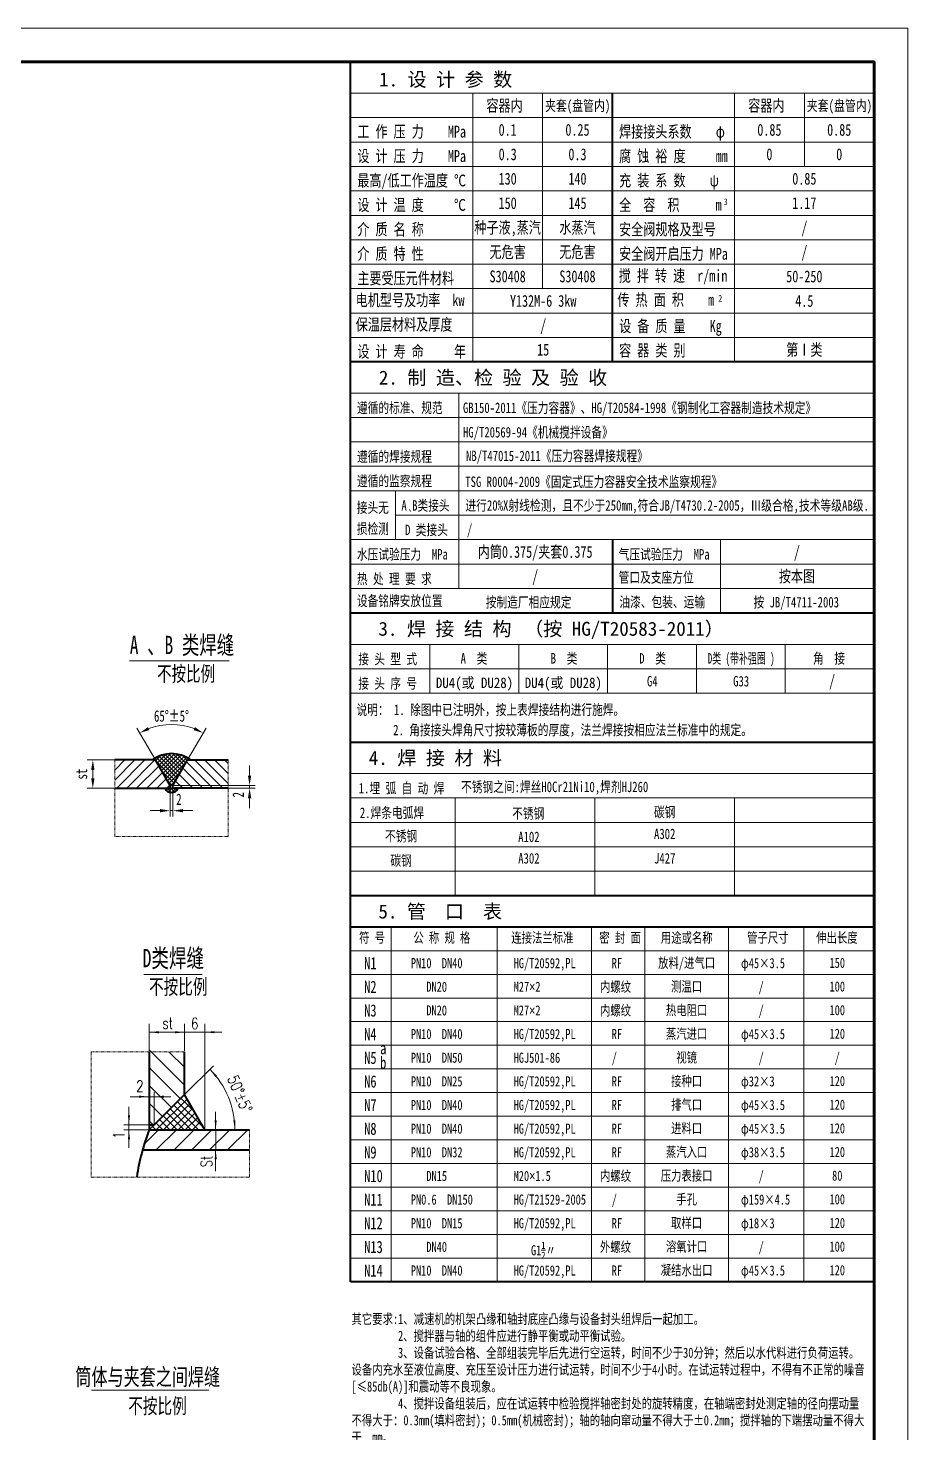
# Model space of a CAD drawing. Extents: x -4398 to 3578, y -1551 to 9604.
# Drawn here: x -1063 to 1542, y 5445 to 9604 of the extents above; entities that cross this region are included whole.
import ezdxf
from ezdxf.enums import TextEntityAlignment as Align

# ---------------------------------------------------------------- set-up
doc = ezdxf.new("R2010")
doc.units = 0
doc.header["$LTSCALE"] = 10
doc.header["$PDMODE"] = 1
doc.linetypes.add('JXX-S', pattern=[1.7, 0.9, -0.2, 0.1, -0.2, 0.1, -0.2])
doc.layers.get('Defpoints').update_dxf_attribs({"linetype": 'CONTINUOUS'})
for name, color, linetype, lineweight in [('A 粗实线', 1, 'CONTINUOUS', 40), ('B 细实线', 7, 'CONTINUOUS', 18), ('C 文 字', 2, 'CONTINUOUS', 20), ('H 短双点线', 3, 'JXX-S', 18)]:
    doc.layers.add(name, color=color, linetype=linetype, lineweight=lineweight)
doc.styles.add('HZ', font='txt', dxfattribs={"width": 0.75, "bigfont": 'hztxt'})
doc.styles.add('HZTXT', font='SIMFANG.TTF', dxfattribs={"width": 0.75})
doc.styles.add('TXT', font='txt', dxfattribs={"width": 0.7})

msp = doc.modelspace()

# ---------------------------------------------------------------- linework, layer by layer
at = {"layer": 'A 粗实线'}
for p, q in [((-108.1, 5892.3), (-108.1, 9503.6)), ((666.9, 8615.3), (666.9, 9410.6)), ((1441.9, 8615.3), (-108.1, 8615.3)), ((666.9, 8089.3), (666.9, 7872.3)), ((-108.1, 7872.3), (1441.9, 7872.3)), ((-108.1, 7490), (1441.9, 7490)), ((-686.1, 7437), (-806, 7437)), ((-642.6, 7361.6), (-686.1, 7437)), ((-634.2, 7361.6), (-590.7, 7437)), ((-590.7, 7437), (-470.9, 7437)), ((-642.6, 7353.2), (-642.6, 7361.6)), ((-634.2, 7353.2), (-634.2, 7361.6)), ((-806, 7353.2), (-642.6, 7353.2)), ((-470.9, 7353.2), (-634.2, 7353.2)), ((-108.1, 7035.3), (1441.9, 7035.3)), ((1441.9, 6942.3), (-108.1, 6942.3)), ((-704.1, 6573.4), (-704.1, 6342.2)), ((-599.8, 6446.4), (-599.8, 6573.4)), ((-689.2, 6357), (-599.8, 6446.4)), ((-539.6, 6342.3), (-599.8, 6446.4)), ((-704.1, 6357), (-689.2, 6357)), ((-704.1, 6342.2), (-407.5, 6342.4)), ((-724, 6282.5), (-407.5, 6282.5)), ((1441.9, 5892.3), (-108.1, 5892.3))]:
    msp.add_line(p, q, dxfattribs=at)
at = {"layer": 'A 粗实线', "color": 5, "lineweight": 60}
msp.add_lwpolyline([(1441.9, 1293.6), (1441.9, 9503.6), (-4148.1, 9503.6), (-4148.1, 1293.6)], close=True, dxfattribs=at)
at = {"layer": 'A 粗实线'}
for centre, radius, start, end in [((-638.4, 7362.2), 93.5, 53.1301, 126.8699), ((-638.4, 7362.9), 22.4, 205.6959, 334.3041), ((-72, 6098.6), 677.4, 158.929, 171.1911)]:
    msp.add_arc(centre, radius, start, end, dxfattribs=at)
at = {"layer": 'B 细实线'}
for p, q in [((-108.1, 9410.6), (1441.9, 9410.6)), ((253.6, 9409.8), (253.6, 8615.3)), ((460.3, 9410.6), (460.3, 8832.3)), ((1028.6, 8615.3), (1028.6, 9410.6)), ((1235.3, 9410.6), (1235.3, 9194)), ((-108.1, 9338.6), (1441.9, 9338.6)), ((-108.1, 9266.3), (1441.9, 9266.3)), ((-108.1, 9194), (1441.9, 9194)), ((-108.1, 9121.6), (1441.9, 9121.6)), ((-108.1, 9049.3), (1441.9, 9049.3)), ((-108.1, 8977), (1441.9, 8977)), ((-108.1, 8904.6), (1441.9, 8904.6)), ((-108.1, 8832.3), (1441.9, 8832.3)), ((1441.9, 8760), (-108.1, 8760)), ((1441.9, 8687.6), (-108.1, 8687.6)), ((-108.1, 8523), (1441.9, 8523)), ((212.3, 7944.3), (212.3, 8523)), ((-108.1, 8450.6), (1441.9, 8450.6)), ((-108.1, 8378.6), (1441.9, 8378.6)), ((-108.1, 8306.3), (1441.9, 8306.3)), ((-108.1, 8234), (1441.9, 8234)), ((25.1, 8234), (25.1, 8089.3)), ((25.1, 8161.6), (1441.9, 8161.6)), ((66.7, 8178), (69.6, 8172.9)), ((-108.1, 8089.3), (1441.9, 8089.3)), ((987.3, 7872.3), (987.3, 8089.3)), ((-108.1, 8017), (1441.9, 8017)), ((-108.1, 7944.6), (1441.9, 7944.6)), ((-108.1, 7779.3), (1441.9, 7779.3)), ((126.6, 7779.3), (126.6, 7634.6)), ((389.6, 7634.6), (389.6, 7779.3)), ((652.6, 7779.3), (652.6, 7634.6)), ((915.7, 7634.6), (915.7, 7779.3)), ((1178.7, 7779.3), (1178.7, 7634.6)), ((-762.8, 7730.3), (-467.6, 7730.3)), ((-108.1, 7707), (1441.9, 7707)), ((-108.1, 7634.6), (1441.9, 7634.6)), ((-686.1, 7437), (-740.8, 7531.6)), ((-590.7, 7437), (-536.1, 7531.6)), ((-672.4, 7447.8), (-685.1, 7435.1)), ((-680.7, 7427.6), (-655.7, 7452.6)), ((-641.3, 7455.2), (-676.4, 7420.1)), ((-617.6, 7390.5), (-674, 7447)), ((-672, 7412.6), (-630.4, 7454.2)), ((-620.3, 7452.4), (-667.7, 7405.1)), ((-666, 7450.8), (-613.2, 7398)), ((-663.4, 7397.5), (-610.3, 7450.6)), ((-602.3, 7446.7), (-659, 7390)), ((-608.9, 7405.5), (-655.9, 7452.6)), ((-645.9, 7454.3), (-604.5, 7413)), ((-600.2, 7420.5), (-634.7, 7455)), ((-620.3, 7452.4), (-595.9, 7428)), ((-591.5, 7435.5), (-603.1, 7447.1)), ((-806, 7437), (-888.1, 7437)), ((-871.3, 7382.6), (-871.3, 7407.6)), ((-776.2, 7437), (-806, 7407.2)), ((-806, 7377.5), (-746.5, 7437)), ((-716.9, 7437), (-800.7, 7353.2)), ((-771.1, 7353.2), (-687.3, 7437)), ((-675.7, 7418.9), (-741.5, 7353.2)), ((-687.7, 7437), (-690, 7439.2)), ((-626.2, 7375.5), (-684, 7433.2)), ((-682, 7443.1), (-621.9, 7383)), ((-667.8, 7405.2), (-630.6, 7367.9)), ((-654.7, 7382.5), (-594.4, 7442.9)), ((-593.8, 7431.5), (-650.4, 7375)), ((-646, 7367.5), (-610, 7403.5)), ((-605, 7412.3), (-545.9, 7353.2)), ((-516.3, 7353.2), (-594.1, 7431)), ((-586.4, 7439), (-588.4, 7437)), ((-570.5, 7437), (-486.7, 7353.2)), ((-470.9, 7367), (-540.9, 7437)), ((-511.2, 7437), (-470.9, 7396.6)), ((-470.9, 7426.2), (-481.6, 7437)), ((-407.2, 7391), (-407.2, 7420.4)), ((-711.8, 7353.2), (-664.9, 7400.2)), ((-654, 7381.4), (-682.2, 7353.2)), ((-652.6, 7353.2), (-643.2, 7362.6)), ((-634.2, 7359.8), (-651.6, 7377.1)), ((-626.2, 7375.5), (-642.6, 7359.1)), ((-634.2, 7361.6), (-597.5, 7361.6)), ((-626.7, 7374.7), (-605.2, 7353.2)), ((-575.6, 7353.2), (-615.8, 7393.5)), ((-597.5, 7361.6), (-390.4, 7361.6)), ((-407.2, 7361.6), (-407.2, 7353.2)), ((-108.1, 7397), (1441.9, 7397)), ((-806, 7353.2), (-888.1, 7353.2)), ((-648.3, 7353.2), (-654.4, 7347.2)), ((-638.8, 7340.5), (-651.5, 7353.2)), ((-647.3, 7342.3), (-634.2, 7355.4)), ((-642.6, 7356.1), (-629.1, 7342.6)), ((-642.6, 7353.2), (-642.6, 7270.1)), ((-624.6, 7353.2), (-637.3, 7340.5)), ((-634.2, 7353.2), (-634.2, 7270.1)), ((-622.1, 7347.5), (-627.8, 7353.2)), ((-470.9, 7353.2), (-390.4, 7353.2)), ((-407.2, 7323.8), (-407.2, 7294.4)), ((-108.1, 7324.6), (1441.9, 7324.6)), ((201.9, 7035.3), (201.9, 7324.6)), ((615.3, 7035.3), (615.3, 7324.6)), ((1028.6, 7035.3), (1028.6, 7324.6)), ((-672, 7286.9), (-701.4, 7286.9)), ((-642.6, 7286.9), (-634.2, 7286.9)), ((-604.8, 7286.9), (-575.4, 7286.9)), ((-108.1, 7252.3), (1441.9, 7252.3)), ((1441.9, 7180), (-108.1, 7180)), ((-108.1, 7107.6), (1441.9, 7107.6)), ((11.9, 6942.3), (11.9, 5892.3)), ((326, 6942.3), (326, 5892.3)), ((605.3, 6942.3), (605.3, 5892.3)), ((763.3, 6942.3), (763.3, 5892.3)), ((1010.6, 6942.3), (1010.6, 5892.3)), ((1234, 6942.3), (1234, 5892.3)), ((1441.9, 6872.3), (-108.1, 6872.3)), ((-720.1, 6801.9), (-547.6, 6801.9)), ((1441.9, 6802.3), (-108.1, 6802.3)), ((1441.9, 6732.3), (-108.1, 6732.3)), ((-704.1, 6575.9), (-704.1, 6656.3)), ((-599.8, 6575.9), (-599.8, 6656.3)), ((-539.6, 6342.3), (-539.6, 6656.3)), ((1441.9, 6662.3), (-108.1, 6662.3)), ((-704.1, 6630.9), (-599.8, 6630.9)), ((-599.8, 6631.1), (-539.6, 6631.1)), ((-539.6, 6631.1), (-489.6, 6631.1)), ((-684.4, 6559.1), (-704.1, 6578.9)), ((-599.8, 6474.6), (-698.6, 6573.4)), ((-645.9, 6573.4), (-599.8, 6527.3)), ((1441.9, 6592.3), (-108.1, 6592.3)), ((-514.4, 6531.6), (-599.8, 6446.4)), ((-704.1, 6526.2), (-612, 6434.2)), ((1441.9, 6522.3), (-108.1, 6522.3)), ((-638.4, 6407.8), (-704.1, 6473.5)), ((-689.2, 6357), (-689.2, 6453.8)), ((1441.9, 6452.3), (-108.1, 6452.3)), ((-764.3, 6356.9), (-764.3, 6410)), ((-706.2, 6440.2), (-760.3, 6440.2)), ((-733.9, 6440.2), (-704.1, 6440.2)), ((-704.1, 6440.2), (-689.2, 6440.2)), ((-704.1, 6420.9), (-664.7, 6381.5)), ((-689.2, 6440.2), (-640.4, 6440.2)), ((-592.2, 6433.2), (-683.4, 6342.1)), ((-660.8, 6342.6), (-584.1, 6419.3)), ((-576.2, 6405.6), (-639.7, 6342.1)), ((-558.7, 6342.1), (-631.4, 6414.8)), ((-620.9, 6425.3), (-542.1, 6346.6)), ((-571, 6396.5), (-610.3, 6435.9)), ((-692.9, 6357), (-704.1, 6368.2)), ((-643, 6342.1), (-673.5, 6372.7)), ((-663, 6383.2), (-621.9, 6342.1)), ((-600.8, 6342.1), (-652.5, 6393.7)), ((-641.9, 6404.3), (-579.8, 6342.1)), ((-618.6, 6342.1), (-568.5, 6392.2)), ((-560.8, 6378.9), (-597.6, 6342.1)), ((-576.5, 6342.1), (-553.1, 6365.5)), ((-507.6, 6342.1), (-507.6, 6394.9)), ((1441.9, 6382.3), (-108.1, 6382.3)), ((-704.1, 6357), (-779.2, 6357)), ((-706.1, 6342.1), (-779.2, 6342.1)), ((-764.3, 6357), (-764.3, 6342.1)), ((-764.3, 6342.1), (-764.3, 6288.9)), ((-718.8, 6299.8), (-676.5, 6342.1)), ((-690.1, 6356), (-704.1, 6342.1)), ((-685.1, 6342.1), (-700, 6357)), ((-684.1, 6362.1), (-664.1, 6342.1)), ((-623.8, 6342.1), (-683.4, 6282.5)), ((-630.7, 6282.5), (-571.1, 6342.1)), ((-518.5, 6342.1), (-578.1, 6282.5)), ((-525.4, 6282.5), (-465.6, 6342.3)), ((-507.5, 6342.1), (-507.5, 6282.5)), ((-412.8, 6342.4), (-472.7, 6282.5)), ((-507.6, 6282.6), (-507.6, 6219.2)), ((1441.9, 6312.3), (-108.1, 6312.3)), ((1441.9, 6242.3), (-108.1, 6242.3)), ((1441.9, 6172.3), (-108.1, 6172.3)), ((1441.9, 6102.3), (-108.1, 6102.3)), ((1441.9, 6032.3), (-108.1, 6032.3)), ((1441.9, 5962.3), (-108.1, 5962.3)), ((-874.9, 5571.2), (-528.2, 5571.2))]:
    msp.add_line(p, q, dxfattribs=at)
msp.add_lwpolyline([(1541.9, 1193.6), (1541.9, 9603.6), (-4398.1, 9603.6), (-4398.1, 1193.6)], close=True, dxfattribs=at)
for points in [[(-704.1, 6630.9, 0, 6.29, 0), (-675.8, 6630.9, 6.29, 6.29, 0)], [(-599.8, 6630.9, 0, 6.29, 0), (-628.1, 6630.9, 6.29, 6.29, 0)], [(-539.6, 6631.1, 0, 6.29, 0), (-511.3, 6631.1, 6.29, 6.29, 0)], [(-524.9, 6521.1, 0, 6.29, 0), (-506, 6500.1, 6.29, 6.29, 0)], [(-706.2, 6440.2, 0, 6.29, 0), (-734.5, 6440.2, 6.29, 6.29, 0)], [(-689.2, 6440.2, 0, 6.29, 0), (-660.9, 6440.2, 6.29, 6.29, 0)], [(-764.3, 6357, 0, 6.29, 0), (-764.3, 6385.3, 6.29, 6.29, 0)], [(-507.6, 6342.1, 0, 6.29, 0), (-507.6, 6370.4, 6.29, 6.29, 0)], [(-450.8, 6342.1, 0, 6.29, 0), (-452.1, 6370.4, 6.29, 6.29, 0)], [(-764.3, 6342.1, 0, 6.29, 0), (-764.3, 6313.8, 6.29, 6.29, 0)], [(-507.5, 6282.6, 0, 6.29, 0), (-507.5, 6254.3, 6.29, 6.29, 0)]]:
    msp.add_lwpolyline(points, format="xyseb", dxfattribs=at)
for centre, radius, start, end in [((-638.4, 7354.3), 187.9, 68.9733, 111.0267), ((-704.1, 6342.1), 253.3, 0, 45)]:
    msp.add_arc(centre, radius, start, end, dxfattribs=at)
for points in [[(-703.7, 7525.3), (-708, 7534.2), (-732.4, 7517.1)], [(-568.9, 7534.2), (-573.1, 7525.3), (-544.5, 7517.1)], [(-876.2, 7407.6), (-866.4, 7407.6), (-871.3, 7437)], [(-876.2, 7382.6), (-866.4, 7382.6), (-871.3, 7353.2)], [(-412.1, 7391), (-402.3, 7391), (-407.2, 7361.6)], [(-412.1, 7323.8), (-402.3, 7323.8), (-407.2, 7353.2)], [(-672, 7291.8), (-672, 7282), (-642.6, 7286.9)], [(-604.8, 7291.8), (-604.8, 7282), (-634.2, 7286.9)]]:
    msp.add_solid(points, dxfattribs=at)
at = {"layer": 'Defpoints'}
for p in [(-806, 7437), (-686.1, 7437), (-590.7, 7437), (-642.6, 7361.6), (-634.2, 7361.6), (-597.5, 7361.6), (-806, 7353.2), (-642.6, 7353.2), (-634.2, 7353.2), (-470.9, 7353.2)]:
    msp.add_point(p, dxfattribs=at)
at = {"layer": 'H 短双点线'}
for p, q in [((-806.2, 7210.7), (-806.2, 7437.6)), ((-470.9, 7437), (-470.9, 7210.7)), ((-470.9, 7210.7), (-806.2, 7210.7)), ((-599.8, 6573.4), (-876.5, 6573.4)), ((-876.5, 6573.4), (-876.5, 6202.3)), ((-407.5, 6202.3), (-407.5, 6342.4)), ((-876.5, 6202.3), (-407.5, 6202.3))]:
    msp.add_line(p, q, dxfattribs=at)

# ---------------------------------------------------------------- texts
at = {"layer": 'A 粗实线', "color": 2, "style": 'HZTXT', "width": 0.75}
for s, height, p in [('容器内', 35, (347.7, 9374.5)), ('夹套(盘管内)', 31.5, (564.3, 9374.1)), ('容器内', 35, (1122.7, 9374.5)), ('夹套(盘管内)', 31.5, (1339.3, 9374.1)), ('0.1', 35, (356.9, 9302.5)), ('0.25', 35, (563.6, 9302.5)), ('0.85', 35, (1131.9, 9302.5)), ('0.85', 35, (1338.6, 9302.5)), ('0.3', 35, (356.9, 9230.1)), ('0.3', 35, (563.6, 9230.1)), ('0', 35, (1131.9, 9230.1)), ('0', 35, (1338.6, 9230.1)), ('130', 35, (356.9, 9157.8)), ('140', 35, (563.6, 9157.8)), ('0.85', 35, (1235.3, 9157.8)), ('150', 35, (356.9, 9085.5)), ('145', 35, (563.6, 9085.5)), ('1.17', 35, (1235.3, 9085.5)), ('种子液,蒸汽', 35, (356.9, 9013.1)), ('水蒸汽', 35, (563.6, 9013.1)), ('/', 35, (1235.3, 9013.1)), ('无危害', 35, (356.9, 8940.8)), ('无危害', 35, (563.6, 8940.8)), ('/', 35, (1235.3, 8940.8)), ('S30408', 35, (356.9, 8868.5)), ('S30408', 35, (563.6, 8868.5)), ('50-250', 35, (1235.3, 8868.5)), ('Y132M-6 3kw', 35, (462.1, 8796.1)), ('4.5', 35, (1235.3, 8796.1)), ('/', 35, (462.1, 8723.8)), ('15', 35, (462.1, 8651.5)), ('第Ⅰ类', 35, (1235.3, 8651.5)), ('内筒0.375/夹套0.375', 35, (438.3, 8053.1)), ('/', 35, (1213.3, 8053.1)), ('/', 35, (438.3, 7980.8)), ('按本图', 35, (1213.3, 7980.8)), ('/', 35, (1317.3, 7670.8))]:
    msp.add_text(s, height=height, dxfattribs=at).set_placement(p, align=Align.MIDDLE_CENTER)
for s, p in [('工 作 压 力    MPa', (-88.2, 9279.7)), ('焊接接头系数    φ', (686.8, 9279.7)), ('设 计 压 力    MPa', (-88.2, 9207.4)), ('腐 蚀 裕 度     mm', (686.8, 9207.4)), ('最高/低工作温度 ℃', (-88.2, 9135.1)), ('充 装 系 数    ψ', (686.8, 9135.1)), ('设 计 温 度     ℃', (-88.2, 9062.7)), ('全  容  积      m', (686.8, 9062.7)), ('介 质 名 称', (-88.2, 8990.4)), ('安全阀规格及型号', (686.8, 8990.4)), ('介 质 特 性', (-88.2, 8918.1)), ('安全阀开启压力 MPa', (686.8, 8918.1)), ('主要受压元件材料', (-88.2, 8845.7)), ('设 备 质 量    Kg', (686.8, 8704)), ('设 计 寿 命     年', (-88.2, 8628.7)), ('容 器 类 别', (686.8, 8632))]:
    msp.add_text(s, height=35, dxfattribs=at).set_placement(p)
at = {"layer": 'A 粗实线', "color": 2, "char_height": 35, "width": 480, "attachment_point": 1, "style": 'HZTXT'}
for s, insert in [('搅 拌 转 速  r/min', (685.6, 8888.1)), ('电机型号及功率  kw', (-93, 8815.8)), ('传 热 面 积    m ', (682, 8816.9)), ('保温层材料及厚度', (-93, 8743.5))]:
    msp.add_mtext(s, dxfattribs=dict(at, insert=insert))
at = {"layer": 'C 文 字', "style": 'HZTXT'}
for s, height, p in [('1. 设 计 参 数', 41.33, (-23.8, 9430.9)), ('2. 制 造、检 验 及 验 收', 41.333, (-24.3, 8548.3)), ('3. 焊 接 结 构', 41.33, (-25.8, 7804.7)), ('（按 HG/T20583-2011）', 41.333, (405.9, 7804.7)), ('4. 焊 接 材 料', 41.33, (-54.1, 7422.3)), ('5. 管  口  表', 41.33, (-25.8, 6967.7))]:
    msp.add_text(s, height=height, dxfattribs=at).set_placement(p)
at = {"layer": 'C 文 字', "width": 0.75}
for s, height, style, p in [('3', 19.4, 'HZTXT', (996.6, 9079.7)), ('遵循的标准、规范', 31, 'HZTXT', (-89.3, 8464.1)), ('GB150-2011《压力容器》、HG/T20584-1998《钢制化工容器制造技术规定》', 31, 'HZTXT', (224.6, 8464.1)), ('HG/T20569-94《机械搅拌设备》', 31, 'HZTXT', (224.6, 8391.7)), ('遵循的焊接规程', 31, 'HZTXT', (-89.3, 8319.7)), ('NB/T47015-2011《压力容器焊接规程》', 31, 'HZTXT', (233.6, 8321.7)), ('遵循的监察规程', 31, 'HZTXT', (-89.3, 8247.4)), ('TSG R0004-2009《固定式压力容器安全技术监察规程》', 31, 'HZTXT', (231.5, 8245.1)), ('接头无', 31, 'HZTXT', (-89.8, 8168.7)), ('A B类接头', 31, 'HZTXT', (42.4, 8175.1)), ('损检测', 31, 'HZTXT', (-89.8, 8106.2)), ('D 类接头', 31, 'HZTXT', (53.1, 8102.7)), ('/', 31, 'HZTXT', (236.3, 8103.6)), ('水压试验压力  MPa', 31, 'HZTXT', (-89.5, 8030.4)), ('气压试验压力  MPa', 31, 'HZTXT', (685.5, 8030.4)), ('热 处 理 要 求', 31, 'HZTXT', (-89.5, 7958.1)), ('管口及支座方位', 31, 'HZTXT', (685.6, 7962)), ('设备铭牌安放位置', 31, 'HZTXT', (-89.5, 7892.7)), ('按制造厂相应规定', 31, 'HZTXT', (292, 7888.6)), ('油漆、包装、运输', 31, 'HZTXT', (687.7, 7889.2)), ('按 JB/T4711-2003', 31, 'HZTXT', (1084.8, 7888.6)), ('接 头 型 式', 31, 'HZTXT', (-85.6, 7720.4)), ('接 头 序 号', 31, 'HZTXT', (-85.6, 7648.1)), ('说明： 1. 除图中已注明外，按上表焊接结构进行施焊。', 31, 'HZTXT', (-90.6, 7570.2)), ('2. 角接接头焊角尺寸按较薄板的厚度，法兰焊接按相应法兰标准中的规定。', 31, 'HZTXT', (18, 7510.3)), ('1.埋 弧 自 动 焊', 31, 'HZTXT', (-83.9, 7338.1)), ('不锈钢之间:焊丝H0Cr21Ni10,焊剂HJ260', 31, 'HZTXT', (218.9, 7341.9)), ('2', 33.9, 'HZ', (-742.9, 6454.3))]:
    msp.add_text(s, height=height, dxfattribs=dict(at, style=style)).set_placement(p)
at = {"layer": 'C 文 字', "style": 'HZTXT'}
for s, width, p, p2 in [('进行20%X射线检测，且不少于250mm,符合JB/T4730.2-2005，Ⅲ级合格,技术等级AB级.', 0.742806, (231.6, 8175.1), (1426.5, 8175.1)), ('D类 (带补强圈 )', 0.614194, (949.6, 7722.4), (1147.2, 7722.4)), ('DU4(或 DU28)', 0.888418, (144.4, 7650), (373.1, 7650)), ('DU4(或 DU28)', 0.888418, (407.4, 7650), (636.1, 7650))]:
    msp.add_text(s, height=31, dxfattribs=dict(at, width=width)).set_placement(p, p2, align=Align.FIT)
at = {"layer": 'C 文 字', "width": 0.7}
for s, height, style, p in [('A 、B 类焊缝', 53.99, 'HZTXT', (-607.4, 7778.5)), ('65%%d%%p5%%d', 33.6, 'TXT', (-638.4, 7568.5)), ('D类焊缝', 54.42, 'HZTXT', (-632.9, 6851.4)), ('筒体与夹套之间焊缝', 49.88, 'HZTXT', (-708.7, 5611.5))]:
    msp.add_text(s, height=height, dxfattribs=dict(at, style=style)).set_placement(p, align=Align.MIDDLE)
at = {"layer": 'C 文 字', "width": 0.75}
for s, height, style, p in [('A  类', 31, 'HZTXT', (257.2, 7722.4)), ('B  类', 31, 'HZTXT', (523.8, 7722.4)), ('D  类', 31, 'HZTXT', (785.9, 7722.4)), ('角  接', 31, 'HZTXT', (1308.4, 7722.4)), ('G4', 31, 'HZTXT', (785.2, 7654.7)), ('G33', 31, 'HZTXT', (1048.3, 7654.7)), ('2.焊条电弧焊', 31, 'HZTXT', (14.4, 7265.3)), ('不锈钢', 31, 'HZTXT', (417.8, 7263.2)), ('碳钢', 31, 'HZTXT', (821.6, 7267.2)), ('不锈钢', 31, 'HZTXT', (41.4, 7196.2)), ('A102', 31, 'HZTXT', (419.8, 7193.9)), ('A302', 31, 'HZTXT', (821.9, 7202.7)), ('碳钢', 31, 'HZTXT', (41.4, 7123.8)), ('A302', 31, 'HZTXT', (419.8, 7130.3)), ('J427', 31, 'HZTXT', (821.9, 7130.3)), ('st', 33.87, 'HZ', (-649.6, 6641)), ('6', 33.9, 'HZ', (-569.5, 6639.9))]:
    msp.add_text(s, height=height, dxfattribs=dict(at, style=style)).set_placement(p, align=Align.CENTER)
at = {"layer": 'C 文 字', "style": 'HZTXT', "width": 0.7}
for height, p in [(44.99, (-681.1, 7692.4)), (45.35, (-704.9, 6765.8)), (45.35, (-766.5, 5524.7))]:
    msp.add_text('不按比例', height=height, dxfattribs=at).set_placement(p, align=Align.MIDDLE_LEFT)
at = {"layer": 'C 文 字', "style": 'TXT', "width": 0.7}
for s, p in [('st', (-904.9, 7395.1)), ('2', (-440.8, 7334))]:
    msp.add_text(s, height=33.6, rotation=90, dxfattribs=at).set_placement(p, align=Align.MIDDLE_CENTER)
at = {"layer": 'C 文 字'}
for s, height, style, width, p in [('2', 33.6, 'TXT', 0.7, (-616.4, 7320.7)), ('放料/进气口', 30, 'HZTXT', 0.75, (886.8, 6836.5)), ('150', 30, 'HZTXT', 0.75, (1332.8, 6836.5)), ('测温口', 30, 'HZTXT', 0.75, (886.8, 6766.5)), ('100', 30, 'HZTXT', 0.75, (1332.8, 6766.5)), ('热电阻口', 30, 'HZTXT', 0.75, (886.8, 6696.5)), ('100', 30, 'HZTXT', 0.75, (1332.8, 6696.5)), ('蒸汽进口', 30, 'HZTXT', 0.75, (886.8, 6626.5)), ('120', 30, 'HZTXT', 0.75, (1332.8, 6626.5)), ('视镜', 30, 'HZTXT', 0.75, (886.8, 6556.5)), ('/', 30, 'HZTXT', 0.75, (1332.8, 6556.5)), ('接种口', 30, 'HZTXT', 0.75, (886.8, 6486.5)), ('120', 30, 'HZTXT', 0.75, (1332.8, 6486.5)), ('排气口', 30, 'HZTXT', 0.75, (886.8, 6416.5)), ('120', 30, 'HZTXT', 0.75, (1332.8, 6416.5)), ('进料口', 30, 'HZTXT', 0.75, (886.8, 6346.5)), ('120', 30, 'HZTXT', 0.75, (1332.8, 6346.5)), ('蒸汽入口', 30, 'HZTXT', 0.75, (886.8, 6276.5)), ('120', 30, 'HZTXT', 0.75, (1332.8, 6276.5)), ('压力表接口', 30, 'HZTXT', 0.75, (886.8, 6206.5)), ('80', 30, 'HZTXT', 0.75, (1332.8, 6206.5)), ('手孔', 30, 'HZTXT', 0.75, (886.8, 6136.5)), ('100', 30, 'HZTXT', 0.75, (1332.8, 6136.5)), ('取样口', 30, 'HZTXT', 0.75, (886.8, 6066.5)), ('120', 30, 'HZTXT', 0.75, (1332.8, 6066.5)), ('溶氧计口', 30, 'HZTXT', 0.75, (886.8, 5996.5)), ('100', 30, 'HZTXT', 0.75, (1332.8, 5996.5)), ('凝结水出口', 30, 'HZTXT', 0.75, (886.8, 5926.5)), ('120', 30, 'HZTXT', 0.75, (1332.8, 5926.5))]:
    msp.add_text(s, height=height, dxfattribs=dict(at, style=style, width=width)).set_placement(p, align=Align.MIDDLE_CENTER)
at = {"layer": 'C 文 字', "style": 'HZ', "width": 0.75}
msp.add_text('50%%d%%p5%%d', height=33.869, rotation=293.5393, dxfattribs=at).set_placement((-451.3, 6441.3), align=Align.CENTER)
for s, height, p in [('1', 33.9, (-777.5, 6315.4)), ('St', 33.87, (-517.8, 6230.7))]:
    msp.add_text(s, height=height, rotation=90, dxfattribs=at).set_placement(p)
at = {"layer": 'C 文 字', "attachment_point": 1, "style": 'HZTXT'}
for s, insert, char_height, width in [('2', (980.2, 8813.4), 20, 480), (' 符 号', (-98.3, 6926), 30, 480), ('公 称 规 格', (77.7, 6926), 30, 480), ('连接法兰标准', (367.7, 6926), 30, 480), ('密 封 面', (628.4, 6926), 30, 480), ('用途或名称', (810.4, 6926), 30, 480), ('管子尺寸', (1065.7, 6926), 30, 480), ('伸出长度', (1270.4, 6926), 30, 480), ('N1', (-68, 6853.3), 36, 576), ('PN10  DN40', (70.2, 6850.6), 30, 480), ('HG/T20592,PL', (374.6, 6850.6), 30, 480), ('RF', (665, 6850.6), 30, 480), ('φ45×3.5', (1047.6, 6850.6), 30, 480), ('N2', (-68, 6783.3), 36, 576), ('   DN20', (70.2, 6780.6), 30, 480), ('M27{\\fArial|b0|i0|c0|p32;×}2', (374.6, 6780.6), 30, 480), ('内螺纹', (630.2, 6780.6), 30, 480), ('/', (1099.8, 6780.6), 30, 480), ('N3', (-68, 6713.3), 36, 576), ('   DN20', (70.2, 6710.6), 30, 480), ('M27{\\fArial|b0|i0|c0|p32;×}2', (374.6, 6710.6), 30, 480), ('内螺纹', (630.2, 6710.6), 30, 480), ('/', (1099.8, 6710.6), 30, 480), ('N4', (-68, 6643.3), 36, 576), ('PN10  DN40', (70.2, 6640.6), 30, 480), ('HG/T20592,PL', (374.6, 6640.6), 30, 480), ('RF', (665, 6640.6), 30, 480), ('φ45×3.5', (1047.6, 6640.6), 30, 480), ('N5', (-68, 6573.3), 36, 576), ('a', (-20.6, 6601.7), 36, 576), ('HGJ501-86', (374.6, 6570.6), 30, 480), ('/', (665, 6570.6), 30, 480), ('/', (1099.8, 6570.6), 30, 480), ('b', (-20.6, 6558.6), 36, 576), ('PN10  DN50', (70.2, 6570.6), 30, 480), ('N6', (-68, 6503.3), 36, 576), ('PN10  DN25', (70.2, 6500.6), 30, 480), ('HG/T20592,PL', (374.6, 6500.6), 30, 480), ('RF', (665, 6500.6), 30, 480), ('φ32×3', (1047.6, 6500.6), 30, 480), ('N7', (-68, 6433.3), 36, 576), ('PN10  DN40', (70.2, 6430.6), 30, 480), ('HG/T20592,PL', (374.6, 6430.6), 30, 480), ('RF', (665, 6430.6), 30, 480), ('φ45×3.5', (1047.6, 6430.6), 30, 480), ('N8', (-68, 6363.3), 36, 576), ('PN10  DN40', (70.2, 6360.6), 30, 480), ('HG/T20592,PL', (374.6, 6360.6), 30, 480), ('RF', (665, 6360.6), 30, 480), ('φ45×3.5', (1047.6, 6360.6), 30, 480), ('N9', (-68, 6293.3), 36, 576), ('PN10  DN32', (70.2, 6290.6), 30, 480), ('HG/T20592,PL', (374.6, 6290.6), 30, 480), ('RF', (665, 6290.6), 30, 480), ('φ38×3.5', (1047.6, 6290.6), 30, 480), ('N10', (-68, 6223.3), 36, 576), ('   DN15', (70.2, 6220.6), 30, 480), ('M20{\\fArial|b0|i0|c0|p32;×}1.5', (374.6, 6220.6), 30, 480), ('内螺纹', (630.2, 6220.6), 30, 480), ('/', (1099.8, 6220.6), 30, 480), ('N11', (-68, 6153.3), 36, 576), ('PN0.6  DN150', (70.2, 6150.6), 30, 480), ('HG/T21529-2005', (374.6, 6150.6), 30, 480), ('/', (665, 6150.6), 30, 480), ('φ159×4.5', (1047.6, 6150.6), 30, 480), ('N12', (-68, 6083.3), 36, 576), ('PN10  DN15', (70.2, 6080.6), 30, 480), ('HG/T20592,PL', (374.6, 6080.6), 30, 480), ('RF', (665, 6080.6), 30, 480), ('φ18×3', (1047.6, 6080.6), 30, 480), ('N13', (-68, 6013.3), 36, 576), ('   DN40', (70.2, 6010.6), 30, 480), ('\\A1;G1{\\H0.7x;\\S1/2;}〃', (426, 6010.6), 30, 480), ('外螺纹', (630.2, 6010.6), 30, 480), ('/', (1099.8, 6010.6), 30, 480), ('N14', (-68, 5943.3), 36, 576), ('PN10  DN40', (70.2, 5940.6), 30, 480), ('HG/T20592,PL', (374.6, 5940.6), 30, 480), ('RF', (665, 5940.6), 30, 480), ('φ45×3.5', (1047.6, 5940.6), 30, 480), ('其它要求:1、减速机的机架凸缘和轴封底座凸缘与设备封头组焊后一起加工。\\P         2、搅拌器与轴的组件应进行静平衡或动平衡试验。\\P         3、设备试验合格、全部组装完毕后先进行空运转，时间不少于30分钟；然后以水代料进行负荷运转。设备内充水至液位高度、充压至设计压力进行试运转，时间不少于4小时。在试运转过程中，不得有不正常的噪音[≤85db(A)]和震动等不良现象。\\P         4、搅拌设备组装后，应在试运转中检验搅拌轴密封处的旋转精度，在轴端密封处测定轴的径向摆动量不得大于：0.3mm(填料密封)；0.5mm(机械密封)；轴的轴向窜动量不得大于±0.2mm；搅拌轴的下端摆动量不得大于  mm。\\P         5、设备水压试验后应将水渍除干净，当无法达到这一要求时，应控制水的氯离子含量不超过25mg/l。\\P         6、罐体内外表面进行精抛光，抛光精度Ra≤0.8μm。\\P         7、系统中需设备安全泄放装置。\\P     \\P     ', (-105.4, 5797.2), 30, 1518.033)]:
    msp.add_mtext(s, dxfattribs=dict(at, insert=insert, char_height=char_height, width=width))

doc.saveas('drawing.dxf')
